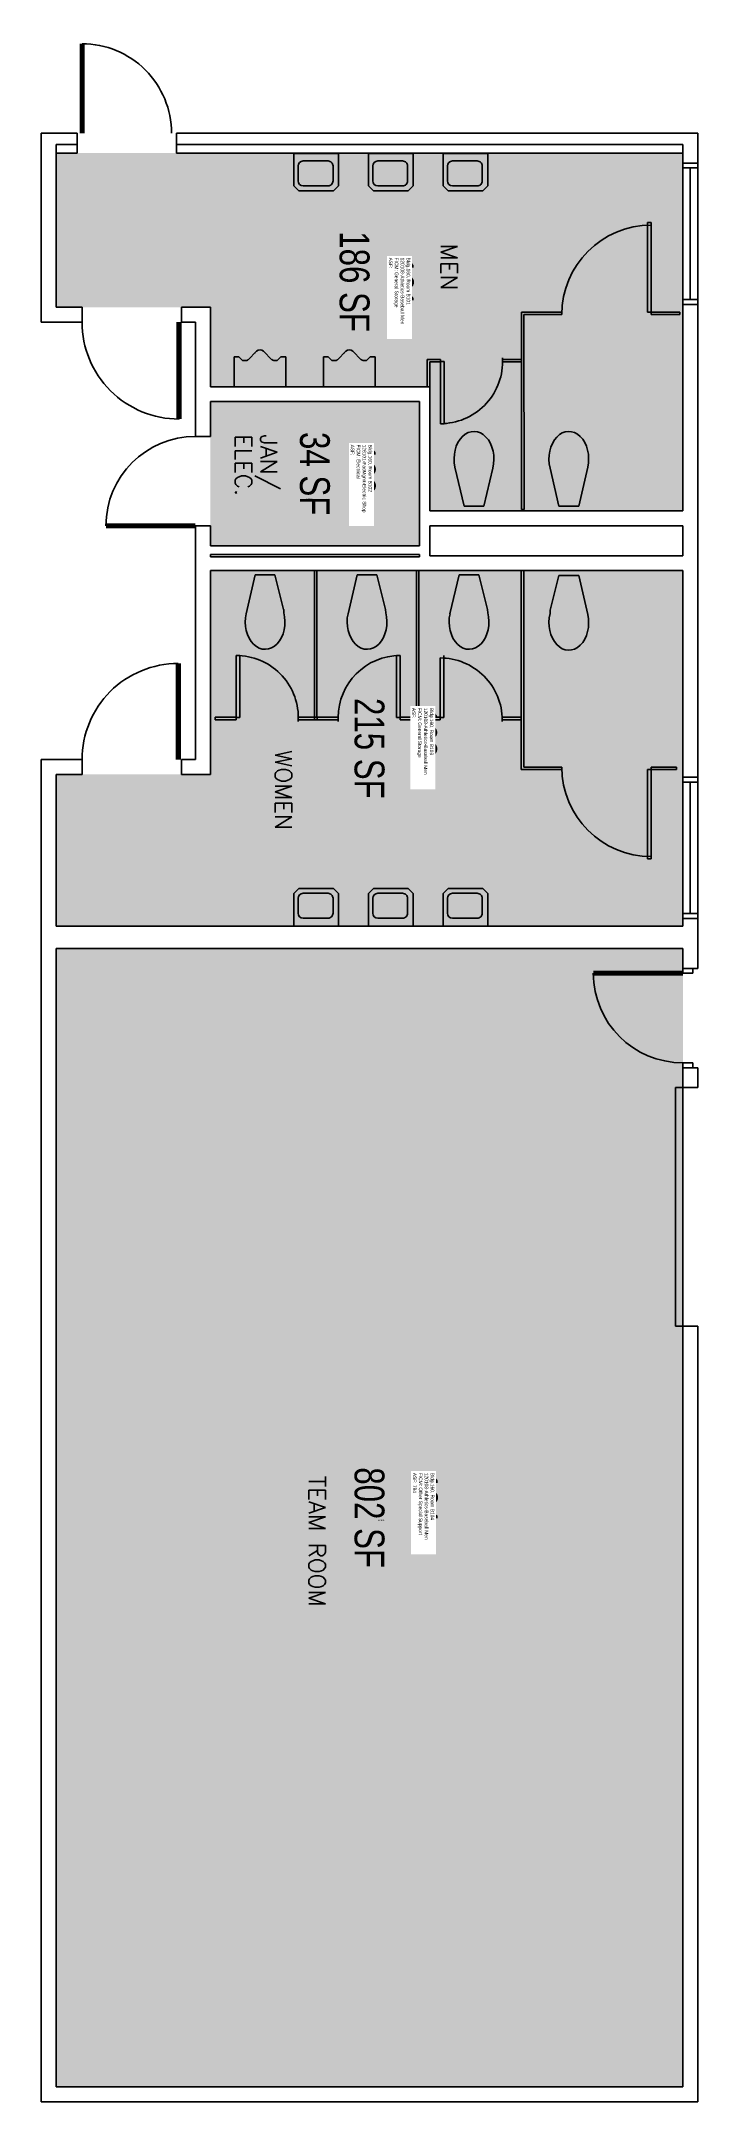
# Model space of a CAD drawing. Header units: inches. Extents: x 0 to 264, y 0 to 829.
import ezdxf
from ezdxf.enums import TextEntityAlignment as Align

# ---------------------------------------------------------------- set-up
doc = ezdxf.new("R2010")
doc.units = ezdxf.units.IN
doc.header["$LTSCALE"] = 10
doc.header["$MEASUREMENT"] = 0
for name, color, linetype in [('A-DOOR', 2, 'CONTINUOUS'), ('A-FLOR', 3, 'CONTINUOUS'), ('A-GLAZ', 1, 'CONTINUOUS'), ('A-IDEN-RNUM', 7, 'CONTINUOUS'), ('A-IDEN-SNUM', 4, 'CONTINUOUS'), ('A-IDEN-TEXT', 4, 'CONTINUOUS'), ('A-IDEN-VNUM', 4, 'CONTINUOUS'), ('A-WALL', 5, 'CONTINUOUS'), ('AREA-TEXT', 3, 'CONTINUOUS'), ('Rooms-Category-Color', 7, 'CONTINUOUS'), ('Rooms-College-Color', 7, 'CONTINUOUS'), ('Rooms-Department-Color', 7, 'CONTINUOUS'), ('Rooms-Division-Color', 7, 'CONTINUOUS'), ('Rooms-Information', 7, 'CONTINUOUS')]:
    doc.layers.add(name, color=color, linetype=linetype)
doc.styles.add('CP_AREA', font='arial.ttf', dxfattribs={"height": 15})
doc.styles.add('CP_ROOMSNUMBER', font='arial.ttf', dxfattribs={"height": 1})
doc.styles.add('CP_ROOMVNUMBER', font='arial.ttf', dxfattribs={"width": 0.85, "height": 0.075})
doc.styles.add('TEXTSMALL', font='SIMPLEX')

msp = doc.modelspace()

# ---------------------------------------------------------------- hatches: boundary and pattern name
at = {"layer": 'Rooms-Category-Color', "true_color": 0xe3c5e1}
for points in [[(258, 640), (156.25, 640), (156.25, 689.88), (68, 689.88), (68, 722), (6, 722), (6, 784), (258, 784.03)], [(258, 616), (258, 473), (6, 473), (6, 534), (68, 534), (68, 616)]]:
    msp.add_hatch(color=254, dxfattribs=at).paths.add_polyline_path(points)
at = {"layer": 'Rooms-Category-Color', "true_color": 0xadadad}
msp.add_hatch(color=253, dxfattribs=at).paths.add_polyline_path([(152.06, 684), (152.06, 626), (68, 626), (68, 684)])
at = {"layer": 'Rooms-Category-Color', "true_color": 0xe3f498}
msp.add_hatch(color=61, dxfattribs=at).paths.add_polyline_path([(258, 464), (258, 6), (6, 6), (6, 464)])
at = {"layer": 'Rooms-College-Color', "true_color": 0xadadad}
for points in [[(258, 640), (156.25, 640), (156.25, 689.88), (68, 689.88), (68, 722), (6, 722), (6, 784), (258, 784.03)], [(152.06, 684), (152.06, 626), (68, 626), (68, 684)], [(258, 616), (258, 473), (6, 473), (6, 534), (68, 534), (68, 616)]]:
    msp.add_hatch(color=253, dxfattribs=at).paths.add_polyline_path(points)
at = {"layer": 'Rooms-College-Color', "true_color": 0xffff64}
msp.add_hatch(color=51, dxfattribs=at).paths.add_polyline_path([(258, 464), (258, 6), (6, 6), (6, 464)])
at = {"layer": 'Rooms-Department-Color', "true_color": 0x604aed}
for points in [[(258, 640), (156.25, 640), (156.25, 689.88), (68, 689.88), (68, 722), (6, 722), (6, 784), (258, 784.03)], [(258, 616), (258, 473), (6, 473), (6, 534), (68, 534), (68, 616)], [(258, 464), (258, 6), (6, 6), (6, 464)]]:
    msp.add_hatch(color=173, dxfattribs=at).paths.add_polyline_path(points)
at = {"layer": 'Rooms-Department-Color', "true_color": 0xacacac}
msp.add_hatch(color=253, dxfattribs=at).paths.add_polyline_path([(152.06, 684), (152.06, 626), (68, 626), (68, 684)])
at = {"layer": 'Rooms-Division-Color', "true_color": 0x604aed}
for points in [[(258, 640), (156.25, 640), (156.25, 689.88), (68, 689.88), (68, 722), (6, 722), (6, 784), (258, 784.03)], [(258, 616), (258, 473), (6, 473), (6, 534), (68, 534), (68, 616)], [(258, 464), (258, 6), (6, 6), (6, 464)]]:
    msp.add_hatch(color=173, dxfattribs=at).paths.add_polyline_path(points)
at = {"layer": 'Rooms-Division-Color', "true_color": 0xadadad}
msp.add_hatch(color=253, dxfattribs=at).paths.add_polyline_path([(152.06, 684), (152.06, 626), (68, 626), (68, 684)])

# ---------------------------------------------------------------- linework, layer by layer
at = {"layer": 'A-DOOR', "ltscale": 6}
for p, q in [((258, 456), (258, 454)), ((262, 454), (262, 456)), ((258, 454), (262, 454)), ((258, 418), (262, 418)), ((258, 416), (258, 418)), ((262, 418), (262, 416)), ((255, 408), (255, 312)), ((258, 408), (255, 408)), ((258, 312), (258, 408)), ((255, 312), (258, 312))]:
    msp.add_line(p, q, dxfattribs=at)
at = {"layer": 'A-DOOR', "flags": 128}
for points, const_width in [([(16.4, 828), (16.4, 792)], 2), ([(55.42, 676.98), (55.42, 716)], 2.17), ([(26, 634), (62, 634)], 2), ([(55.07, 578.66), (55.07, 540)], 2.15)]:
    msp.add_lwpolyline(points, dxfattribs=dict(at, const_width=const_width))
at = {"layer": 'A-DOOR', "linetype": 'Continuous', "const_width": 2, "flags": 128}
msp.add_lwpolyline([(222, 454), (258, 454)], dxfattribs=at)
at = {"layer": 'A-DOOR', "ltscale": 6}
for centre, radius, start, end in [((16.4, 792), 36, 359.99966, 89.99967), ((55.42, 716), 39.02, 179.99966, 269.99967), ((62, 634), 36, 89.99967, 179.99966), ((55.07, 540), 38.66, 90.00005, 180.00043), ((258, 454), 36, 180.00005, 270.00005)]:
    msp.add_arc(centre, radius, start, end, dxfattribs=at)
at = {"layer": 'A-FLOR', "ltscale": 12}
for p, q in [((101.58, 783.87), (101.58, 770.87)), ((119.58, 783.87), (101.58, 783.87)), ((115.33, 780.81), (105.33, 780.81)), ((119.58, 770.87), (119.58, 783.87)), ((149.58, 783.87), (131.58, 783.87)), ((131.58, 783.87), (131.58, 770.87)), ((149.58, 783.87), (131.58, 783.87)), ((145.33, 780.81), (135.33, 780.81)), ((149.58, 770.87), (149.58, 783.87)), ((179.58, 783.87), (161.58, 783.87)), ((179.58, 783.87), (161.58, 783.87)), ((161.58, 783.87), (161.58, 770.87)), ((175.33, 780.81), (165.33, 780.81)), ((179.58, 770.87), (179.58, 783.87)), ((103.33, 778.81), (103.33, 772.81)), ((117.33, 772.81), (117.33, 778.81)), ((133.33, 778.81), (133.33, 772.81)), ((147.33, 772.81), (147.33, 778.81)), ((163.33, 778.81), (163.33, 772.81)), ((177.33, 772.81), (177.33, 778.81)), ((103.58, 768.87), (101.58, 770.87)), ((103.58, 768.87), (117.58, 768.87)), ((105.33, 770.81), (115.33, 770.81)), ((119.58, 770.87), (117.58, 768.87)), ((133.58, 768.87), (131.58, 770.87)), ((133.58, 768.87), (147.58, 768.87)), ((135.33, 770.81), (145.33, 770.81)), ((149.58, 770.87), (147.58, 768.87)), ((163.58, 768.87), (161.58, 770.87)), ((163.58, 768.87), (177.58, 768.87)), ((165.33, 770.81), (175.33, 770.81)), ((179.58, 770.87), (177.58, 768.87)), ((77.52, 702), (77.52, 690)), ((79.52, 702), (77.52, 702)), ((80.93, 700.59), (79.52, 702)), ((82.52, 700.59), (80.93, 700.59)), ((83.22, 700.88), (86.59, 704.24)), ((89.41, 704.24), (92.78, 700.88)), ((94.93, 700.59), (93.49, 700.59)), ((96.34, 702), (94.93, 700.59)), ((98.34, 702), (96.34, 702)), ((98.34, 690), (98.34, 702)), ((113.44, 702), (113.44, 690)), ((115.44, 702), (113.44, 702)), ((116.86, 700.59), (115.44, 702)), ((118.44, 700.59), (116.86, 700.59)), ((119.15, 700.88), (122.52, 704.24)), ((125.34, 704.24), (128.71, 700.88)), ((130.86, 700.59), (129.41, 700.59)), ((132.27, 702), (130.86, 700.59)), ((134.27, 702), (132.27, 702)), ((134.27, 690), (134.27, 702)), ((77.52, 690), (98.34, 690)), ((113.44, 690), (134.27, 690)), ((170, 642), (166.37, 657.68)), ((178, 642), (181.53, 657.29)), ((208.13, 642), (204.59, 657.29)), ((216.13, 642), (219.75, 657.68)), ((178, 642), (170, 642)), ((208.13, 642), (216.13, 642)), ((86, 614.37), (82.37, 598.69)), ((94, 614.37), (86, 614.37)), ((94, 614.37), (97.48, 600.43)), ((127, 614.37), (123.37, 598.69)), ((135, 614.37), (127, 614.37)), ((135, 614.37), (138.48, 600.43)), ((168, 614.37), (164.37, 598.69)), ((176, 614.37), (168, 614.37)), ((176, 614.37), (179.48, 600.43)), ((208.13, 614), (204.64, 600.06)), ((208.13, 614), (216.13, 614)), ((216.13, 614), (219.75, 598.32)), ((97.5, 600.38), (97.53, 599.07)), ((138.5, 600.38), (138.53, 599.07)), ((179.5, 600.38), (179.53, 599.07)), ((204.63, 600.01), (204.59, 598.71)), ((103.58, 488.13), (101.58, 486.13)), ((101.58, 473.13), (101.58, 486.13)), ((103.33, 478.19), (103.33, 484.19)), ((103.58, 488.13), (117.58, 488.13)), ((105.33, 486.19), (115.33, 486.19)), ((117.33, 484.19), (117.33, 478.19)), ((119.58, 486.13), (117.58, 488.13)), ((119.58, 486.13), (119.58, 473.13)), ((133.58, 488.13), (131.58, 486.13)), ((131.58, 473.13), (131.58, 486.13)), ((133.33, 478.19), (133.33, 484.19)), ((133.58, 488.13), (147.58, 488.13)), ((135.33, 486.19), (145.33, 486.19)), ((147.33, 484.19), (147.33, 478.19)), ((149.58, 486.13), (147.58, 488.13)), ((149.58, 486.13), (149.58, 473.13)), ((163.58, 488.13), (161.58, 486.13)), ((161.58, 473.13), (161.58, 486.13)), ((163.33, 478.19), (163.33, 484.19)), ((163.58, 488.13), (177.58, 488.13)), ((165.33, 486.19), (175.33, 486.19)), ((177.33, 484.19), (177.33, 478.19)), ((179.58, 486.13), (177.58, 488.13)), ((179.58, 486.13), (179.58, 473.13)), ((115.33, 476.19), (105.33, 476.19)), ((145.33, 476.19), (135.33, 476.19)), ((175.33, 476.19), (165.33, 476.19))]:
    msp.add_line(p, q, dxfattribs=at)
at = {"layer": 'A-FLOR', "ltscale": 14}
for p, q in [((243.81, 756), (243.81, 720)), ((245.31, 756), (243.81, 756)), ((245.31, 720), (245.31, 756)), ((193.12, 720), (193.12, 640.63)), ((193.12, 720), (209.31, 720)), ((194.12, 719), (194.13, 640.63)), ((194.12, 719), (209.31, 719)), ((209.31, 720), (209.31, 719)), ((243.81, 720), (245.31, 720)), ((245.31, 719), (245.31, 720)), ((245.31, 720), (256.74, 720)), ((245.31, 719), (256.74, 719)), ((155.25, 701), (155.25, 689.88)), ((156.25, 701), (155.25, 701)), ((160.5, 701), (156.25, 701)), ((156.25, 700), (156.25, 689.88)), ((156.25, 700), (160.5, 700)), ((160.5, 700), (160.5, 701)), ((160.5, 700.13), (160.5, 675.13)), ((162, 700.13), (160.5, 700.13)), ((162, 675.13), (162, 700.13)), ((193.12, 701), (185.49, 701)), ((185.5, 700.13), (185.5, 701.63)), ((185.5, 700.13), (185.5, 700.88)), ((185.5, 700), (193.12, 700)), ((193.12, 700), (193.12, 701)), ((160.5, 675.13), (162, 675.13)), ((193.13, 640.63), (194.13, 640.63)), ((109.88, 556), (109.88, 616)), ((110.88, 557), (110.88, 616)), ((150.88, 556), (150.88, 616)), ((151.88, 557), (151.88, 616)), ((193, 536), (193, 616)), ((194, 537), (194, 616)), ((78.38, 556.87), (78.38, 581.87)), ((78.38, 581.87), (79.88, 581.87)), ((79.88, 581.87), (79.88, 556.87)), ((142.88, 581.87), (142.88, 556.87)), ((144.38, 581.87), (142.88, 581.87)), ((144.38, 556.87), (144.38, 581.87)), ((160.38, 556.87), (160.38, 580.87)), ((160.38, 580.87), (161.88, 580.83)), ((161.88, 581.87), (161.88, 556.87)), ((69.88, 557), (69.88, 556)), ((69.88, 557), (78.38, 557)), ((78.38, 556), (69.88, 556)), ((78.38, 557), (78.38, 556)), ((79.88, 556.87), (78.38, 556.87)), ((111, 556), (103.36, 556)), ((103.38, 557), (111, 557)), ((103.38, 556.87), (103.38, 556.12)), ((103.38, 556.87), (103.38, 555.37)), ((110.88, 556), (109.88, 556)), ((110.88, 557), (119.38, 557)), ((119.38, 556), (110.88, 556)), ((111, 557), (111, 556)), ((119.38, 556.87), (119.38, 556.12)), ((119.38, 556.87), (119.38, 555.37)), ((142.88, 556.87), (144.38, 556.87)), ((152, 556), (144.36, 556)), ((144.38, 557), (144.38, 556)), ((144.38, 557), (152, 557)), ((151.88, 556), (150.88, 556)), ((151.88, 557), (160.38, 557)), ((160.38, 556), (151.88, 556)), ((152, 557), (152, 556)), ((160.38, 557), (160.38, 556)), ((161.88, 556.87), (160.38, 556.87)), ((193, 556), (185.36, 556)), ((185.38, 557), (193, 557)), ((185.38, 556.87), (185.38, 556.12)), ((185.38, 556.87), (185.38, 555.37)), ((193, 557), (193, 556)), ((193, 536), (209.31, 536)), ((194, 537), (209.31, 537)), ((209.31, 536), (209.31, 537)), ((243.81, 500), (243.81, 536)), ((243.81, 536), (245.31, 536)), ((245.31, 537), (245.31, 536)), ((245.31, 537), (255.5, 537)), ((245.31, 536), (245.31, 500)), ((245.31, 536), (255.5, 536)), ((255.5, 536), (255.5, 537)), ((245.31, 500), (243.81, 500))]:
    msp.add_line(p, q, dxfattribs=at)
at = {"layer": 'A-FLOR', "ltscale": 12}
for centre, radius, start, end in [((105.33, 778.81), 2, 90.00005, 180.00005), ((115.33, 778.81), 2, 0.00005, 90.00005), ((135.33, 778.81), 2, 90.00005, 180.00005), ((145.33, 778.81), 2, 0.00005, 90.00005), ((165.33, 778.81), 2, 90.00005, 180.00005), ((175.33, 778.81), 2, 0.00005, 90.00005), ((105.33, 772.81), 2, 180.00005, 270.00005), ((115.33, 772.81), 2, 270.00004, 0.00005), ((135.33, 772.81), 2, 180.00005, 270.00005), ((145.33, 772.81), 2, 270.00004, 0.00005), ((165.33, 772.81), 2, 180.00005, 270.00005), ((175.33, 772.81), 2, 270.00004, 0.00005), ((88, 702.83), 2, 45.00005, 135.00005), ((123.93, 702.83), 2, 45.00005, 135.00005), ((82.52, 701.59), 1, 270.00004, 315.00005), ((82.72, 701.09), 0.5, 270.00004, 315.00005), ((88, 701.41), 3, 131.94568, 135.00005), ((93.49, 701.59), 1, 225.00006, 270.00005), ((118.44, 701.59), 1, 270.00004, 315.00005), ((118.65, 701.09), 0.5, 270.00004, 315.00005), ((123.93, 701.41), 3, 131.94568, 135.00005), ((129.41, 701.59), 1, 225.00006, 270.00005), ((105.33, 484.19), 2, 90.00005, 180.00005), ((115.33, 484.19), 2, 0.00005, 90.00005), ((135.33, 484.19), 2, 90.00005, 180.00005), ((145.33, 484.19), 2, 0.00005, 90.00005), ((165.33, 484.19), 2, 90.00005, 180.00005), ((175.33, 484.19), 2, 0.00005, 90.00005), ((105.33, 478.19), 2, 180.00005, 270.00005), ((115.33, 478.19), 2, 270.00004, 0.00005), ((135.33, 478.19), 2, 180.00005, 270.00005), ((145.33, 478.19), 2, 270.00004, 0.00005), ((165.33, 478.19), 2, 180.00005, 270.00005), ((175.33, 478.19), 2, 270.00004, 0.00005)]:
    msp.add_arc(centre, radius, start, end, dxfattribs=at)
at = {"layer": 'A-FLOR', "ltscale": 14}
for centre, radius, start, end in [((245.31, 719), 36, 90.00005, 180.00005), ((160.5, 700.13), 25, 270.00004, 0.00005), ((78.38, 556.87), 25, 0.00005, 90.00005), ((144.38, 556.87), 25, 90.00005, 180.00005), ((160.38, 555.87), 25, 0.00005, 90.00005), ((245.31, 537), 36, 180.00005, 270.00005)]:
    msp.add_arc(centre, radius, start, end, dxfattribs=at)
at = {"layer": 'A-FLOR', "ltscale": 12}
for centre, major_axis, start_param, end_param in [((174, 661), (0, 11), 4.368739, 8.160591), ((212.13, 661), (0, 11), 4.40578, 8.197632), ((90, 595.37), (0, -11), 4.40578, 8.197632), ((131, 595.37), (0, -11), 4.40578, 8.197632), ((172, 595.37), (0, -11), 4.40578, 8.197632), ((212.13, 595), (0, -11), 4.368739, 8.160591)]:
    msp.add_ellipse(centre, major_axis=major_axis, ratio=0.727273, start_param=start_param, end_param=end_param, dxfattribs=at)
at = {"layer": 'A-GLAZ', "ltscale": 14}
for p, q in [((258, 778), (258, 780)), ((264, 780), (264, 778)), ((258, 778), (258, 725.13)), ((264, 778), (258, 778)), ((264, 725.13), (264, 778)), ((258, 725.13), (264, 725.13)), ((258, 723.13), (258, 725.13)), ((264, 725.13), (264, 723.13)), ((258, 530.88), (258, 532.88)), ((258, 530.88), (258, 478)), ((264, 530.88), (258, 530.88)), ((264, 532.88), (264, 530.88)), ((264, 478), (264, 530.88)), ((258, 478), (264, 478)), ((258, 476), (258, 478)), ((264, 478), (264, 476))]:
    msp.add_line(p, q, dxfattribs=at)
at = {"layer": 'A-GLAZ', "linetype": 'Continuous'}
for p, q in [((261, 778), (261, 725.13)), ((261, 530.88), (261, 478))]:
    msp.add_line(p, q, dxfattribs=at)
at = {"layer": 'A-WALL', "ltscale": 6}
for p, q in [((0, 792), (0, 716)), ((0, 792), (14.4, 792)), ((54.4, 792), (264, 792)), ((54.4, 784), (54.4, 792)), ((264, 780), (264, 792)), ((6, 784), (6, 787.5)), ((14.4, 787.5), (6, 787.5)), ((6, 784), (6, 722)), ((14.4, 784), (6, 784)), ((258, 787.5), (54.4, 787.5)), ((258, 784), (54.4, 784)), ((258, 784), (258, 787.5)), ((258, 780), (258, 784)), ((264, 780), (258, 780)), ((6, 722), (16.4, 722)), ((56.4, 722), (68, 722)), ((56.4, 722), (56.4, 716)), ((68, 690), (68, 722)), ((258, 640), (258, 723.13)), ((264, 723.13), (258, 723.13)), ((264, 723.13), (264, 532.88)), ((16.4, 716), (0, 716)), ((62, 716), (56.4, 716)), ((62, 670), (62, 716)), ((68, 690), (156.25, 690)), ((156.25, 690), (156.25, 640)), ((152.06, 684), (68, 684)), ((68, 670), (68, 684)), ((152.06, 684), (152.06, 626)), ((68, 670), (62, 670)), ((258, 640), (156.25, 640)), ((62, 540), (62, 634)), ((68, 634), (62, 634)), ((68, 634), (68, 626)), ((258, 634), (156.25, 634)), ((156.25, 634), (156.25, 622)), ((258, 634), (258, 622)), ((152.06, 626), (68, 626)), ((68, 622.5), (152.06, 622.5)), ((68, 622.5), (68, 621.5)), ((152.06, 622.5), (152.06, 621.5)), ((258, 622), (156.25, 622)), ((68, 621.5), (152.06, 621.5)), ((258, 616), (68, 616)), ((68, 616), (68, 534)), ((258, 616), (258, 532.88)), ((0, 0), (0, 540)), ((16.4, 540), (0, 540)), ((16.4, 534), (16.4, 540)), ((56.4, 534), (56.4, 540)), ((62, 540), (56.4, 540)), ((6, 473), (6, 534)), ((6, 534), (16.4, 534)), ((56.4, 534), (68, 534)), ((258, 532.88), (264, 532.88)), ((0, 475.13), (0, 0)), ((258, 473), (6, 473)), ((258, 476), (264, 476)), ((258, 473), (258, 476)), ((264, 476), (264, 456)), ((6, 464), (6, 6)), ((258, 464), (6, 464)), ((258, 456), (258, 464)), ((258, 456), (264, 456)), ((258, 416), (258, 408)), ((258, 416), (264, 416)), ((264, 416), (264, 408)), ((258, 408), (264, 408)), ((258, 6), (258, 312)), ((258, 312), (264, 312)), ((264, 0), (264, 312)), ((0, 0), (264, 0)), ((6, 6), (258, 6))]:
    msp.add_line(p, q, dxfattribs=at)
at = {"layer": 'A-WALL', "ltscale": 72}
for p, q in [((14.4, 784), (14.4, 792)), ((16.4, 722), (16.4, 716))]:
    msp.add_line(p, q, dxfattribs=at)
at = {"layer": 'A-WALL', "ltscale": 14}
for p, q in [((256.74, 720), (256.74, 719)), ((264, 476), (258, 476))]:
    msp.add_line(p, q, dxfattribs=at)
at = {"layer": 'A-WALL'}
msp.add_line((0, 0), (1, 0), dxfattribs=at)
msp.add_line((0, 0), (1, 0), dxfattribs=at)

# ---------------------------------------------------------------- texts
at = {"layer": 'A-IDEN-RNUM', "style": 'CP_ROOMSNUMBER'}
for s, p in [('0101-00', (142.41, 729.48)), ('0102-00', (106.42, 644.55)), ('0103-00', (149.77, 550.82)), ('0104-00', (135.44, 233.86))]:
    msp.add_text(s, height=0.36, rotation=0.00004, dxfattribs=at).set_placement(p)
at = {"layer": 'A-IDEN-SNUM', "style": 'CP_ROOMSNUMBER'}
for s, p in [('1600B10100', (142.41, 729.48)), ('1600B10200', (106.42, 644.55)), ('1600B10300', (149.77, 550.82)), ('1600B10400', (135.44, 233.86))]:
    msp.add_text(s, height=0.36, rotation=0.00004, dxfattribs=at).set_placement(p)
at = {"layer": 'A-IDEN-TEXT', "ltscale": 345, "style": 'TEXTSMALL'}
for s, p in [('MEN', (160.65, 747.59)), ('WOMEN', (94.01, 543.81)), ('TEAM ROOM', (107.54, 251.82))]:
    msp.add_text(s, height=6.75, rotation=270, dxfattribs=at).set_placement(p)
at = {"layer": 'A-IDEN-TEXT', "insert": (94.9, 670.86), "char_height": 6.75, "width": 25.3229, "attachment_point": 1, "rotation": 270, "line_spacing_factor": 0.90334, "style": 'TEXTSMALL'}
msp.add_mtext('JAN/\\PELEC.', dxfattribs=at)
at = {"layer": 'A-IDEN-VNUM', "style": 'CP_ROOMVNUMBER', "width": 0.85}
for s, p in [('101', (139.77, 741.94)), ('102', (124.44, 666.69)), ('103', (149.11, 560.8)), ('104', (149.44, 253.03))]:
    msp.add_text(s, height=10, rotation=270, dxfattribs=at).set_placement(p)
at = {"layer": 'AREA-TEXT', "style": 'CP_AREA', "width": 0.75}
for s, p in [('186 SF', (126, 732.28)), ('34 SF', (110.03, 655)), ('215 SF', (132, 544.5)), ('802 SF', (132, 235))]:
    msp.add_text(s, height=12, rotation=270, dxfattribs=at).set_placement(p, align=Align.MIDDLE_CENTER)

# ---------------------------------------------------------------- next in the draw order: texts
at = {"layer": 'Rooms-Information', "char_height": 1.4286, "width": 32, "attachment_point": 7, "rotation": 270, "style": 'CP_ROOMVNUMBER', "bg_fill": 3, "box_fill_scale": 1.5, "bg_fill_color": 256, "bg_fill_true_color": 13158600, "bg_fill_transparency": 0}
for s, insert in [('Bldg.160, Room B101^M^J120108-Athletics-Baseball Men^M^JFICM: General Storage^M^JASF: ', (139.77, 741.94)), ('Bldg.160, Room B102^M^J128101-FacMgmt-Electric Shop^M^JFICM: Electrical^M^JASF: ', (124.44, 666.69)), ('Bldg.160, Room B103^M^J120108-Athletics-Baseball Men^M^JFICM: General Storage^M^JASF: ', (149.11, 560.8)), ('Bldg.160, Room B104^M^J120108-Athletics-Baseball Men^M^JFICM: Other Special Support^M^JASF: 794', (149.44, 253.03))]:
    msp.add_mtext(s, dxfattribs=dict(at, insert=insert))

doc.saveas('drawing.dxf')
